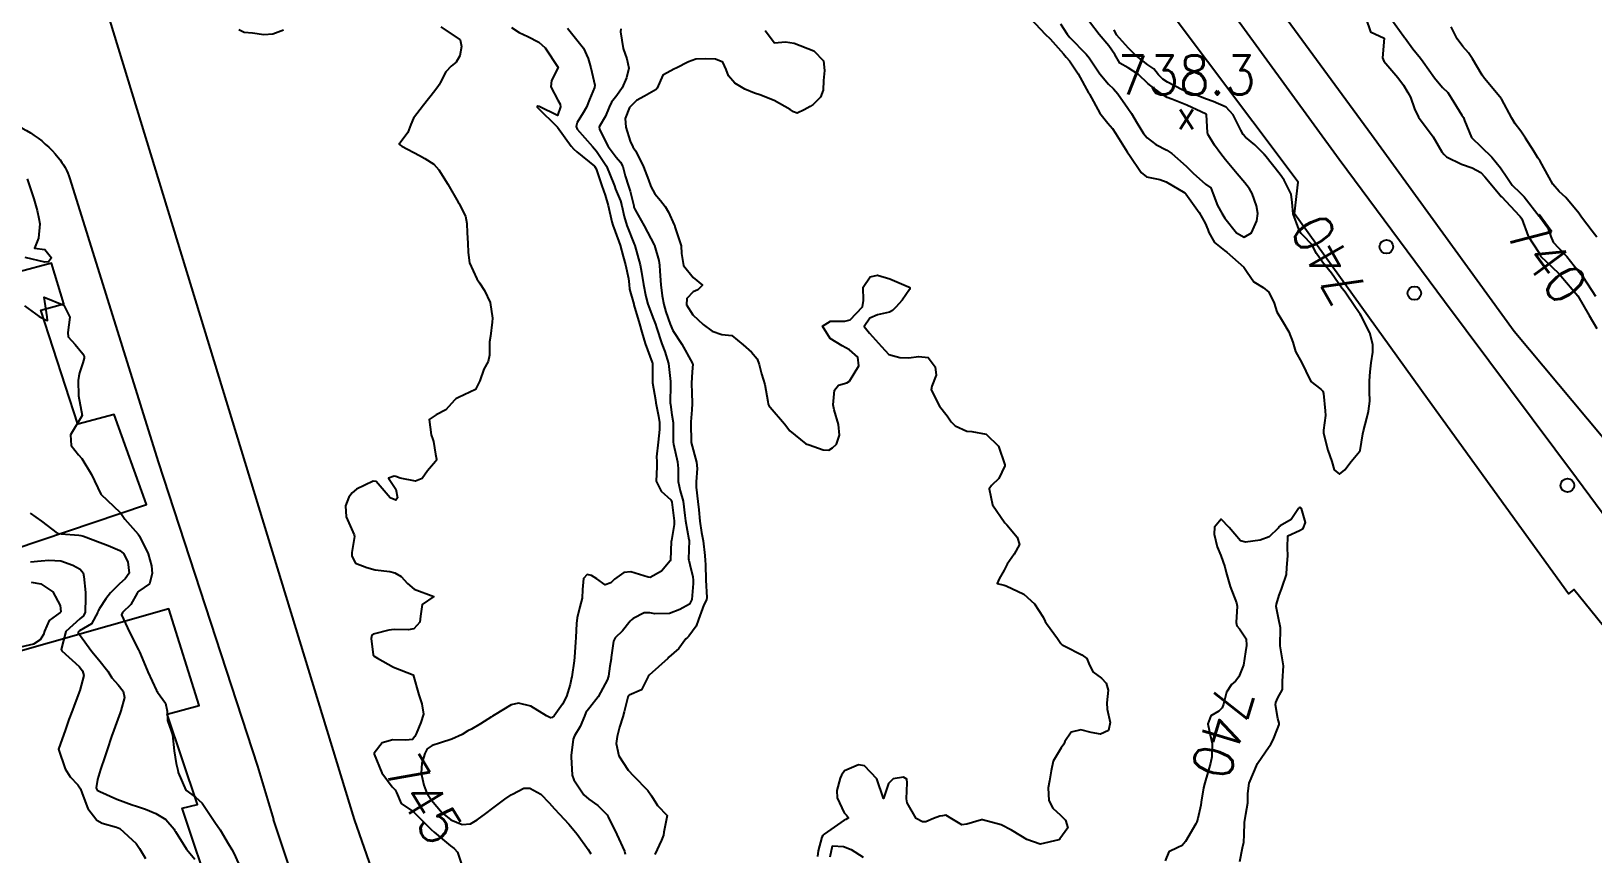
# Model space of a CAD drawing. Header units: metres. Extents: x 307586 to 320046, y 7427249 to 7434250.
# Drawn here: x 317432.6 to 317591.5, y 7431746.4 to 7431830.2 of the extents above; entities that cross this region are included whole.
import ezdxf
from ezdxf.enums import TextEntityAlignment as Align

# ---------------------------------------------------------------- set-up
doc = ezdxf.new("R2010")
doc.units = ezdxf.units.M
doc.header["$MEASUREMENT"] = 0
for name, color, linetype in [('Cotas', 45, 'Continuous'), ('Curvas de Nivel 1m', 11, 'Continuous'), ('Curvas de Nivel 5m', 15, 'Continuous'), ('Divisa', 42, 'FENCELINE2'), ('Edificações', 30, 'Continuous'), ('Linha Férrea', 20, 'Continuous'), ('Pontos Cotados', 45, 'Continuous'), ('Postes', 20, 'Continuous'), ('Vias Primárias', 230, 'Continuous')]:
    doc.layers.add(name, color=color, linetype=linetype)
doc.styles.add('Style-STANDARD', font='STANDARD.shx')
doc.linetypes.add('FENCELINE2', pattern='A,0.25,-0.1,[132,ltypeshp.shx,S=0.1,R=0,X=-0.1,Y=0],-0.1,1', length=1.45)

# ---------------------------------------------------------------- blocks, each defined once
blk = doc.blocks.new('ELVTXT_150')
at = {"layer": 'Pontos Cotados', "linetype": 'Continuous', "style": 'Style-STANDARD'}
for s, height, p in [('738.3', 4, (0, 4)), ('x', 3, (0, 0))]:
    blk.add_text(s, height=height, dxfattribs=at).set_placement(p, align=Align.MIDDLE_CENTER)

msp = doc.modelspace()

# ---------------------------------------------------------------- linework, layer by layer
at = {"layer": 'Curvas de Nivel 1m', "flags": 128}
for points, elevation in [([(317481.43, 7431830.55), (317482.24, 7431830.04), (317483.12, 7431829.64), (317484.22, 7431829.07), (317484.86, 7431828.5), (317486.19, 7431826.49), (317485.5, 7431825.17), (317485.45, 7431824.5), (317486.15, 7431823.16), (317486.41, 7431822.75), (317486.42, 7431822.49), (317486.13, 7431821.58), (317484.27, 7431822.51), (317484.14, 7431822.55), (317484.04, 7431822.51), (317484.07, 7431822.44), (317484.14, 7431822.37), (317486.05, 7431820.49), (317486.12, 7431820.4), (317487.53, 7431818.47), (317487.78, 7431818.16), (317488.09, 7431817.89), (317489.89, 7431816.44), (317490.07, 7431816.17), (317490.65, 7431814.43), (317490.97, 7431813.5), (317491.29, 7431812.43), (317491.67, 7431810.76), (317491.76, 7431810.42), (317491.99, 7431809.78), (317492.49, 7431808.41), (317492.81, 7431807.26), (317493.03, 7431806.4), (317493.34, 7431804.99), (317493.41, 7431804.4), (317493.45, 7431803.93), (317493.88, 7431802.39), (317493.88, 7431802.37), (317493.9, 7431802.32), (317494.48, 7431800.38), (317494.72, 7431799.54), (317495.05, 7431798.38), (317495.76, 7431796.44), (317495.78, 7431796.37), (317495.8, 7431794.37), (317496.08, 7431792.66), (317496.13, 7431792.36), (317496.41, 7431791), (317496.49, 7431790.36), (317496.49, 7431789.62), (317496.37, 7431788.36), (317496.21, 7431786.86), (317496.22, 7431786.36), (317496.22, 7431785.85), (317496.18, 7431784.36), (317496.68, 7431783.36), (317497.66, 7431782.46), (317497.73, 7431782.34), (317497.75, 7431782.25), (317498, 7431780.34), (317498.01, 7431779.96), (317497.71, 7431778.34), (317497.7, 7431778.25), (317497.62, 7431776.34), (317497.61, 7431776.32), (317497.59, 7431776.27), (317496.7, 7431775.23), (317495.57, 7431774.57), (317495.35, 7431774.59), (317493.57, 7431775.13), (317492.89, 7431775.08), (317491.93, 7431774.41), (317491.75, 7431774.22), (317491.56, 7431774.04), (317490.96, 7431773.82), (317490.14, 7431774.43), (317489.57, 7431774.78), (317489.15, 7431774.86), (317488.78, 7431774.45), (317488.67, 7431773.33), (317488.64, 7431772.45), (317488.39, 7431771.59), (317488.12, 7431770.45), (317488.07, 7431769.9), (317487.98, 7431768.46), (317487.96, 7431767.99), (317487.86, 7431766.46), (317487.82, 7431766.1), (317487.58, 7431764.46), (317487.56, 7431764.34), (317487.43, 7431763.66), (317487.05, 7431762.47), (317486.64, 7431761.69), (317485.77, 7431760.48), (317485.57, 7431760.32), (317485.4, 7431760.28), (317485.02, 7431760.49), (317483.41, 7431761.46), (317482.17, 7431761.77), (317481.41, 7431761.6), (317479.67, 7431760.56), (317479.51, 7431760.45), (317479.4, 7431760.38), (317478.3, 7431759.66), (317477.38, 7431759.14), (317477.01, 7431758.95), (317476.41, 7431758.59), (317475.37, 7431758.11), (317474.23, 7431757.75), (317473.36, 7431757.47), (317472.87, 7431757.13), (317472.61, 7431756.64), (317472.32, 7431755.66), (317472.24, 7431754.64), (317472.53, 7431753.42), (317472.84, 7431752.63), (317473.3, 7431751.89), (317474.4, 7431750.62), (317475.27, 7431749.9), (317476.43, 7431749.43), (317477.27, 7431749.49), (317477.96, 7431749.89), (317478.85, 7431750.56), (317479.09, 7431750.75), (317479.29, 7431750.9), (317480.76, 7431752), (317481.3, 7431752.38), (317481.39, 7431752.44), (317481.53, 7431752.53), (317482.71, 7431753.12), (317483.31, 7431753.14), (317484.42, 7431752.5), (317485.29, 7431751.64), (317485.83, 7431751.02), (317486.32, 7431750.47), (317487.27, 7431749.45), (317488.12, 7431748.45), (317489.24, 7431746.88), (317489.41, 7431746.61), (317489.51, 7431746.44)], 744), ([(317487.13, 7431830.48), (317488.22, 7431829.14), (317488.78, 7431828.45), (317489.24, 7431827.41), (317489.51, 7431826.45), (317489.92, 7431824.69), (317489.89, 7431824.44), (317489.39, 7431823.21), (317489.08, 7431822.45), (317488.74, 7431821.86), (317488.13, 7431820.89), (317488.01, 7431820.46), (317488.12, 7431820.19), (317489.68, 7431818.44), (317490.09, 7431817.97), (317491.11, 7431816.43), (317491.85, 7431814.61), (317491.92, 7431814.42), (317492.04, 7431814.11), (317492.52, 7431812.91), (317492.66, 7431812.41), (317492.9, 7431811.3), (317493.19, 7431810.4), (317493.97, 7431808.43), (317493.99, 7431808.39), (317494, 7431808.36), (317494.55, 7431806.38), (317494.68, 7431805.65), (317494.89, 7431804.38), (317495.12, 7431803.17), (317495.32, 7431802.38), (317495.89, 7431800.86), (317496.04, 7431800.52), (317496.1, 7431800.37), (317496.21, 7431800.03), (317496.75, 7431798.36), (317497.05, 7431797.56), (317497.43, 7431796.35), (317497.62, 7431794.53), (317497.63, 7431794.34), (317497.63, 7431794.17), (317497.6, 7431792.34), (317497.61, 7431792.17), (317497.77, 7431791.12), (317497.9, 7431790.34), (317497.9, 7431790.19), (317497.9, 7431788.34), (317497.93, 7431788.14), (317498.35, 7431786.33), (317498.39, 7431785.65), (317498.41, 7431784.33), (317498.61, 7431783.39), (317498.9, 7431782.33), (317499.09, 7431780.88), (317499.16, 7431780.32), (317499.5, 7431778.43), (317499.51, 7431778.32), (317499.47, 7431776.45), (317499.48, 7431776.32), (317499.59, 7431775.88), (317499.88, 7431774.62), (317499.92, 7431774.31), (317499.92, 7431773.96), (317499.79, 7431772.32), (317499.54, 7431771.87), (317498.56, 7431771.3), (317497.53, 7431770.9), (317496.02, 7431770.86), (317495.53, 7431770.97), (317494.94, 7431770.97), (317493.84, 7431770.39), (317493.65, 7431770.25), (317493.52, 7431770.11), (317492.75, 7431769.15), (317491.99, 7431768.41), (317491.81, 7431768.09), (317491.59, 7431766.41), (317491.58, 7431766.3), (317491.46, 7431765.55), (317491.32, 7431764.54), (317491.29, 7431764.41), (317491.21, 7431764.18), (317490.28, 7431762.43), (317489.41, 7431761.33), (317489.02, 7431760.83), (317488.87, 7431760.45), (317488.44, 7431759.39), (317487.86, 7431758.46), (317487.72, 7431758.11), (317487.51, 7431756.46), (317487.51, 7431756.3), (317487.61, 7431754.46), (317487.8, 7431753.98), (317488.82, 7431752.44), (317489.3, 7431752.01), (317490.23, 7431751.37), (317491.17, 7431750.41), (317491.28, 7431750.22), (317492.15, 7431748.4), (317492.93, 7431746.7), (317493, 7431746.39)], 743), ([(317492.56, 7431830.42), (317492.55, 7431830.1), (317492.8, 7431828.41), (317493.17, 7431827.37), (317493.37, 7431826.4), (317493.16, 7431825.42), (317492.72, 7431824.41), (317492.15, 7431823.63), (317491.62, 7431822.96), (317491.38, 7431822.43), (317491.02, 7431821.54), (317490.38, 7431820.44), (317490.39, 7431820.17), (317491.29, 7431818.43), (317492.08, 7431817.34), (317492.53, 7431816.86), (317492.77, 7431816.41), (317493.02, 7431815.44), (317493.36, 7431814.4), (317493.52, 7431813.88), (317493.88, 7431812.39), (317493.9, 7431812.27), (317494.02, 7431812), (317494.94, 7431810.38), (317495.97, 7431808.42), (317495.99, 7431808.37), (317496.43, 7431806.84), (317496.5, 7431806.36), (317496.54, 7431805.76), (317496.64, 7431804.36), (317496.79, 7431803.23), (317496.94, 7431802.35), (317497.15, 7431801.61), (317497.59, 7431800.34), (317497.87, 7431799.72), (317498.77, 7431798.33), (317499.83, 7431796.42), (317499.88, 7431796.32), (317499.88, 7431796.27), (317499.82, 7431795.49), (317499.77, 7431794.36), (317499.77, 7431794.32), (317499.8, 7431793.38), (317499.83, 7431792.32), (317499.83, 7431792.27), (317499.78, 7431791.63), (317499.69, 7431790.4), (317499.68, 7431790.32), (317499.73, 7431788.32), (317500.28, 7431786.31), (317500.35, 7431785.67), (317500.23, 7431784.31), (317500.23, 7431783.77), (317500.41, 7431782.31), (317500.51, 7431781.46), (317500.61, 7431780.31), (317500.79, 7431779.15), (317500.93, 7431778.31), (317501.1, 7431776.8), (317501.15, 7431776.3), (317501.17, 7431775.89), (317501.23, 7431774.3), (317501.31, 7431772.53), (317501.27, 7431772.29), (317501.03, 7431771.79), (317500.47, 7431770.31), (317500.22, 7431769.61), (317499.5, 7431768.59), (317499.35, 7431768.46), (317499.2, 7431768.32), (317498.48, 7431767.33), (317497.47, 7431766.45), (317497.34, 7431766.34), (317495.46, 7431764.61), (317495.34, 7431764.49), (317495.28, 7431764.37), (317494.68, 7431763.13), (317493.43, 7431762.6), (317493.31, 7431762.5), (317493.27, 7431762.39), (317492.9, 7431760.9), (317492.77, 7431760.4), (317492.45, 7431759.34), (317492.18, 7431758.4), (317492.1, 7431757.67), (317492.38, 7431756.4), (317493.33, 7431754.95), (317493.85, 7431754.38), (317495.31, 7431752.87), (317495.7, 7431752.36), (317496.31, 7431751.37), (317497.28, 7431750.34), (317496.95, 7431748.66), (317496.9, 7431748.35), (317496.71, 7431747.82), (317496.03, 7431746.36)], 742), ([(317507.24, 7431830.24), (317508.22, 7431829.01), (317509.34, 7431829.09), (317510.22, 7431828.97), (317512.21, 7431828.18), (317513.2, 7431827.16), (317513.29, 7431826.16), (317513.19, 7431825.17), (317513.15, 7431824.17), (317512.88, 7431823.46), (317512.15, 7431822.7), (317511.83, 7431822.5), (317511.23, 7431822.19), (317510.51, 7431821.82), (317510.14, 7431821.98), (317509.8, 7431822.2), (317508.16, 7431823.12), (317506.72, 7431823.69), (317506.17, 7431823.87), (317505.18, 7431824.26), (317504.18, 7431824.88), (317503.54, 7431825.64), (317503.29, 7431826.28), (317502.94, 7431827.03), (317502.2, 7431827.32), (317501.15, 7431827.37), (317500.2, 7431827.32), (317499.45, 7431827.07), (317498.19, 7431826.4), (317498.02, 7431826.34), (317496.85, 7431825.69), (317496.25, 7431824.37), (317496.16, 7431824.24), (317494.98, 7431823.55), (317494.15, 7431823.13), (317493.44, 7431822.4), (317493.02, 7431821.3), (317493.07, 7431820.41), (317493.52, 7431818.98), (317493.78, 7431818.39), (317493.92, 7431818.22), (317494.09, 7431817.97), (317494.88, 7431816.38), (317495.39, 7431815.04), (317495.62, 7431814.37), (317496.04, 7431813.62), (317496.61, 7431812.94), (317497.07, 7431812.35), (317497.43, 7431811.77), (317498, 7431810.46), (317498.05, 7431810.34), (317498.08, 7431810.26), (317498.7, 7431808.33), (317498.75, 7431807.55), (317498.96, 7431806.33), (317499.94, 7431805.1), (317500.88, 7431804.31), (317500.41, 7431803.84), (317499.92, 7431803.63), (317499.27, 7431802.97), (317499.26, 7431802.33), (317499.89, 7431801.29), (317500.93, 7431800.31), (317501.87, 7431799.65), (317502.85, 7431799.3), (317503.87, 7431799.21), (317505.02, 7431798.26), (317505.85, 7431797.49), (317506.43, 7431796.83), (317506.64, 7431796.24), (317506.88, 7431795.29), (317507.23, 7431794.23), (317507.54, 7431792.47), (317507.55, 7431792.22), (317507.62, 7431792.06), (317507.78, 7431791.9), (317509.21, 7431790.21), (317509.75, 7431789.5), (317511.39, 7431788.18), (317511.73, 7431788.06), (317513.14, 7431787.58), (317513.73, 7431787.53), (317514.12, 7431787.76), (317514.51, 7431788.14), (317514.83, 7431789.06), (317514.72, 7431790.14), (317514.29, 7431791.63), (317514.18, 7431792.15), (317514.3, 7431793.65), (317514.73, 7431794.14), (317515.56, 7431794.39), (317515.82, 7431794.57), (317516.77, 7431796.12), (317516.7, 7431796.98), (317515.85, 7431797.75), (317515.09, 7431798.14), (317513.86, 7431798.88), (317513.1, 7431800.16), (317513.89, 7431800.66), (317515.37, 7431800.66), (317515.89, 7431800.8), (317517.16, 7431802.11), (317517.25, 7431802.77), (317517.24, 7431804.11), (317517.94, 7431805.19), (317518.69, 7431805.35), (317519.94, 7431804.97), (317521.84, 7431804.16), (317521.93, 7431804.12), (317521.97, 7431804.1), (317521.99, 7431804.06), (317521.99, 7431804), (317521.93, 7431803.9), (317521.19, 7431802.79), (317520.56, 7431802.07), (317520.21, 7431801.76), (317519.9, 7431801.59), (317518.69, 7431801.3), (317517.89, 7431800.95), (317517.34, 7431800.11), (317517.87, 7431799.43), (317519.1, 7431798.09), (317519.84, 7431797.27), (317520.96, 7431796.95), (317521.84, 7431796.92), (317522.88, 7431797.08), (317523.84, 7431796.97), (317524.54, 7431796.02), (317524.67, 7431795.18), (317524.22, 7431794.03), (317524.16, 7431793.68), (317524.98, 7431792.02), (317525.77, 7431791.01), (317526.18, 7431790.42), (317526.6, 7431790), (317527.76, 7431789.48), (317528.3, 7431789.43), (317529.75, 7431789.16), (317531, 7431787.95), (317531.63, 7431786.02), (317531.63, 7431785.94), (317531.02, 7431784.63), (317530.28, 7431783.95), (317530.04, 7431783.6), (317530.38, 7431781.95), (317531.64, 7431780.13), (317531.74, 7431780.04), (317531.85, 7431779.94), (317532.88, 7431778.67), (317533.13, 7431777.92), (317532.6, 7431776.93), (317531.88, 7431775.94), (317531.59, 7431775.33), (317531.08, 7431774.44), (317530.85, 7431773.95), (317531.57, 7431773.78), (317531.78, 7431773.73), (317533.56, 7431772.88), (317534.67, 7431771.9), (317535.53, 7431770.52), (317535.74, 7431770.1), (317535.88, 7431769.88), (317537, 7431768.37), (317537.34, 7431767.86), (317537.4, 7431767.77), (317537.49, 7431767.71), (317537.75, 7431767.59), (317539.48, 7431766.69), (317539.98, 7431766.33), (317540.18, 7431765.83), (317540.59, 7431764.95), (317541.46, 7431764.32), (317541.94, 7431763.81), (317542.15, 7431763.09), (317542.02, 7431761.8), (317542.07, 7431761.15), (317542.35, 7431759.8), (317542.19, 7431759), (317541.39, 7431758.62), (317540.41, 7431758.8), (317539.39, 7431759.05), (317538.4, 7431758.84), (317537.74, 7431757.86), (317537.64, 7431757.59), (317537.37, 7431757.24), (317536.55, 7431755.87), (317536.36, 7431754.89), (317536.2, 7431753.88), (317536.05, 7431753.15), (317536.11, 7431751.88), (317536.52, 7431751.1), (317537.29, 7431750.38), (317537.83, 7431749.85), (317538.04, 7431749.09), (317537.25, 7431747.98), (317537.2, 7431747.91), (317537.13, 7431747.86), (317535.25, 7431747.42), (317533.88, 7431747.9), (317533.26, 7431748.28), (317532.32, 7431748.86), (317531.27, 7431749.39), (317529.36, 7431749.89), (317529.28, 7431749.89), (317527.79, 7431749.46), (317527.27, 7431749.38), (317526.24, 7431750), (317525.64, 7431750.36), (317525.29, 7431750.32), (317525.04, 7431750.26), (317524.37, 7431750.02), (317523.6, 7431749.71), (317523.28, 7431749.7), (317522.62, 7431750.04), (317521.72, 7431751.62), (317521.64, 7431752.05), (317521.71, 7431753.66), (317521.66, 7431754.05), (317521.33, 7431754.23), (317520.27, 7431754.07), (317519.8, 7431753.6), (317519.3, 7431752.08), (317518.62, 7431754.09), (317517.35, 7431755.41), (317516.74, 7431755.5), (317515.34, 7431754.9), (317515.02, 7431754.45), (317514.89, 7431754.13), (317514.56, 7431752.89), (317514.58, 7431752.14), (317515.29, 7431750.61), (317515.52, 7431750.36), (317515.73, 7431750.12), (317515.45, 7431749.95), (317515.28, 7431749.86), (317514.27, 7431749.14), (317513.26, 7431748.43), (317513.11, 7431748.3), (317513.03, 7431748.15), (317512.65, 7431746.74), (317512.58, 7431746.16)], 741), ([(317537.29, 7431830.92), (317537.99, 7431829.86), (317538.24, 7431829.55), (317539.9, 7431827.84), (317540.21, 7431827.45), (317541.3, 7431825.83), (317542.18, 7431824.79), (317542.69, 7431824.32), (317543.14, 7431823.81), (317544.15, 7431822.35), (317544.52, 7431821.79), (317545.11, 7431820.8), (317545.75, 7431819.77), (317546.12, 7431819.32), (317547, 7431818.65), (317548.11, 7431818.08), (317548.62, 7431817.73), (317550.08, 7431816.44), (317550.81, 7431815.71), (317552.06, 7431814.62), (317552.59, 7431814.23), (317552.8, 7431813.69), (317553.28, 7431812.44), (317553.73, 7431811.67), (317553.83, 7431811.48), (317554.02, 7431811.15), (317555.22, 7431809.66), (317556, 7431809.21), (317556.75, 7431809.64), (317557.28, 7431810.89), (317557.37, 7431811.63), (317557.26, 7431812.41), (317556.82, 7431813.64), (317556.54, 7431814.12), (317556.06, 7431814.73), (317555.29, 7431815.66), (317554.09, 7431817.08), (317553.61, 7431817.68), (317552.99, 7431818.56), (317552.31, 7431819.7), (317552.26, 7431819.84), (317552.16, 7431821.7), (317552.11, 7431821.73), (317550.16, 7431822.64), (317548.64, 7431823.26), (317548.17, 7431823.44), (317547.68, 7431823.75), (317546.79, 7431824.37), (317546.18, 7431824.86), (317545.24, 7431825.78), (317544.2, 7431826.46), (317543.33, 7431826.93), (317542.84, 7431827.81), (317542.23, 7431828.69), (317541.25, 7431829.83), (317540.26, 7431831.14)], 739), ([(317570.91, 7431831.47), (317572.24, 7431829.65), (317572.32, 7431829.54), (317572.37, 7431829.46), (317573.16, 7431828.37), (317573.94, 7431827.43), (317574.22, 7431827.07), (317575.36, 7431825.42), (317576.18, 7431824.46), (317576.71, 7431823.94), (317577.07, 7431823.4), (317578.15, 7431821.62), (317578.3, 7431821.38), (317578.42, 7431821.1), (317579.11, 7431819.37), (317580.11, 7431818.42), (317581.2, 7431817.35), (317582.09, 7431816.28), (317582.72, 7431815.33), (317583.25, 7431814.51), (317584.06, 7431813.71), (317584.47, 7431813.31), (317586.02, 7431811.34), (317586.07, 7431811.29), (317586.9, 7431810.17), (317587.2, 7431809.27), (317587.43, 7431808.7), (317587.99, 7431808.14), (317588.82, 7431807.25), (317589.96, 7431805.83), (317590.42, 7431805.24), (317591.38, 7431803.78), (317591.74, 7431803.22)], 739), ([(317591.89, 7431809.22), (317591.41, 7431809.83), (317590.33, 7431811.24), (317590.03, 7431811.64), (317588.72, 7431813.25), (317588.06, 7431813.87), (317587.39, 7431814.6), (317587.02, 7431815.28), (317586.1, 7431816.94), (317585.87, 7431817.29), (317585.46, 7431817.95), (317584.63, 7431819.3), (317584.13, 7431820), (317583.56, 7431820.74), (317583.22, 7431821.32), (317582.17, 7431823.3), (317582.15, 7431823.34), (317582.01, 7431823.51), (317580.45, 7431825.36), (317580.2, 7431825.7), (317579.22, 7431827.38), (317578.83, 7431827.99), (317578.24, 7431828.61), (317577.66, 7431829.4), (317577.04, 7431830.61)], 739), ([(317432.15, 7431815.14), (317432.64, 7431813.74), (317432.85, 7431813.13), (317433.19, 7431811.93), (317433.34, 7431811.12), (317433.45, 7431810.58), (317433.33, 7431809.12), (317432.92, 7431808.08), (317433.96, 7431807.97), (317434.63, 7431807.1), (317434.35, 7431806.71), (317433.95, 7431806.66), (317431.95, 7431807.14)], 746), ([(317431.89, 7431802.22), (317433.38, 7431801.12), (317433.71, 7431800.95), (317433.87, 7431800.85), (317434.25, 7431800.73), (317434.2, 7431801.11), (317433.9, 7431803.11), (317435.89, 7431802.3), (317436.5, 7431801.08), (317436.29, 7431799.52), (317436.32, 7431799.08), (317437.06, 7431798.29), (317437.84, 7431797.34), (317437.96, 7431797.06), (317437.98, 7431796.91), (317437.82, 7431796.43), (317437.48, 7431795.39), (317437.42, 7431795.07), (317437.35, 7431794.62), (317437.38, 7431793.07), (317437.75, 7431791.06), (317436.59, 7431789.08), (317436.64, 7431788), (317437.38, 7431787.07), (317437.71, 7431786.68), (317438.71, 7431785.05), (317439.66, 7431783.04), (317441.64, 7431781.18), (317441.75, 7431781.01), (317442.11, 7431780.52), (317443.45, 7431778.99), (317443.61, 7431778.76), (317444.47, 7431776.98), (317444.8, 7431775.75), (317444.89, 7431774.98), (317444.62, 7431773.91), (317443.54, 7431773.18), (317443.43, 7431773.11), (317443.34, 7431772.99), (317442.71, 7431771.81), (317441.85, 7431771.01), (317441.75, 7431770.77), (317442.58, 7431769), (317443.48, 7431767.22), (317443.59, 7431766.99), (317443.68, 7431766.77), (317444.43, 7431764.98), (317445.33, 7431763.06), (317445.38, 7431762.97), (317445.42, 7431762.91), (317446.23, 7431761.78), (317446.42, 7431760.95), (317446.45, 7431760.02), (317446.83, 7431758.95), (317446.96, 7431758.54), (317447.12, 7431756.94), (317447.33, 7431755.64), (317447.48, 7431754.94), (317447.53, 7431754.73), (317448.32, 7431752.93), (317449.3, 7431752.2), (317449.98, 7431751.6), (317450.43, 7431750.9), (317451.26, 7431749.66), (317451.79, 7431748.88), (317452.61, 7431747.5), (317453, 7431746.87), (317453.23, 7431746.45), (317453.93, 7431744.86)], 746), ([(317432.47, 7431781.12), (317433.62, 7431780.31), (317435.23, 7431779.09), (317435.61, 7431779.01), (317437.42, 7431778.87), (317437.61, 7431778.85), (317437.9, 7431778.76), (317439.6, 7431778.13), (317440.41, 7431777.84), (317441.6, 7431777.33), (317441.97, 7431777.01), (317442.41, 7431776.18), (317442.53, 7431775), (317442.13, 7431774.43), (317441.55, 7431773.92), (317440.66, 7431773.02), (317440.16, 7431772.41), (317439.52, 7431771.42), (317439.4, 7431771.16), (317439.36, 7431771.04), (317438.71, 7431769.84), (317437.49, 7431769.13), (317437.39, 7431769.06), (317437.37, 7431768.94), (317437.49, 7431768.75), (317438.74, 7431767.05), (317439.46, 7431766.19), (317440.36, 7431765.03), (317440.79, 7431764.37), (317441.43, 7431763.65), (317441.93, 7431763), (317442.06, 7431762.35), (317441.69, 7431761.01), (317441.61, 7431760.79), (317441.38, 7431760.16), (317440.97, 7431759.02), (317440.75, 7431758.4), (317440.29, 7431757.03), (317440.06, 7431756.31), (317439.62, 7431755.04), (317439.31, 7431753.99), (317439.19, 7431753.16), (317439.23, 7431753.04), (317439.3, 7431752.93), (317439.56, 7431752.77), (317441.29, 7431752.01), (317442.84, 7431751.44), (317443.28, 7431751.29), (317444.19, 7431750.98), (317445.27, 7431750.56), (317446.26, 7431749.95), (317447.11, 7431748.94), (317447.17, 7431748.86), (317447.25, 7431748.71), (317448.38, 7431746.93), (317449.22, 7431745.91)], 747), ([(317432.51, 7431776.18), (317433.58, 7431776.28), (317434.36, 7431776.32), (317435.58, 7431776.25), (317436.81, 7431775.83), (317437.57, 7431775.43), (317437.86, 7431775.06), (317437.93, 7431774.68), (317438.09, 7431773.05), (317438.09, 7431772.5), (317438.07, 7431771.05), (317437.91, 7431770.65), (317437.51, 7431770.35), (317436.1, 7431769.08), (317435.62, 7431767.24), (317435.69, 7431767.09), (317437.45, 7431765.5), (317437.79, 7431765.06), (317437.92, 7431764.58), (317437.52, 7431763.06), (317437.49, 7431762.99), (317437.42, 7431762.8), (317436.93, 7431761.53), (317436.76, 7431761.07), (317436.42, 7431760.11), (317436.06, 7431759.08), (317435.35, 7431757.09), (317436.04, 7431755.08), (317436.53, 7431754.29), (317437.31, 7431753.47), (317437.59, 7431753.06), (317437.77, 7431752.58), (317438.33, 7431751.05), (317439.26, 7431749.85), (317439.78, 7431749.55), (317441.25, 7431749.15), (317441.59, 7431749.01), (317443.24, 7431747.49), (317443.6, 7431746.99), (317444.22, 7431745.98)], 748), ([(317432.56, 7431774.11), (317433.55, 7431773.94), (317434.76, 7431773.1), (317435.52, 7431771.72), (317435.6, 7431771.09), (317435.51, 7431771), (317434.4, 7431770.2), (317433.94, 7431769.11), (317433.84, 7431768.76), (317433.48, 7431768.23), (317432.8, 7431767.79), (317431.48, 7431767.46)], 749), ([(317513.86, 7431746.14), (317514.12, 7431747.26), (317515.24, 7431747.18), (317516, 7431746.87), (317517.23, 7431746.1)], 741)]:
    msp.add_lwpolyline(points, dxfattribs=dict(at, elevation=elevation))
at = {"layer": 'Curvas de Nivel 5m', "flags": 128}
for points, elevation in [([(317453.71, 7431830.35), (317454.23, 7431830.08), (317455.1, 7431830), (317456.23, 7431829.84), (317457.15, 7431829.91), (317458.24, 7431830.32)], 745), ([(317474.24, 7431830.63), (317476.22, 7431829.3), (317476.35, 7431828.61), (317476.2, 7431827.66), (317475.8, 7431827.01), (317475.32, 7431826.62), (317474.77, 7431826.04), (317474.17, 7431824.93), (317474.07, 7431824.72), (317474.02, 7431824.63), (317473.64, 7431824.12), (317472.48, 7431822.65), (317472.14, 7431822.22), (317471.49, 7431821.31), (317471.2, 7431820.67), (317470.91, 7431819.88), (317470.1, 7431818.82), (317470.03, 7431818.75), (317470.01, 7431818.68), (317470.09, 7431818.6), (317470.29, 7431818.48), (317472.08, 7431817.52), (317472.64, 7431817.22), (317473.53, 7431816.64), (317474.06, 7431816.07), (317474.98, 7431814.62), (317476.02, 7431812.76), (317476.08, 7431812.67), (317476.12, 7431812.61), (317476.76, 7431811.34), (317476.91, 7431810.6), (317476.95, 7431809.64), (317477, 7431808.59), (317477.02, 7431807.65), (317477.16, 7431806.59), (317477.93, 7431804.98), (317478.19, 7431804.58), (317478.71, 7431803.77), (317479.28, 7431802.57), (317479.5, 7431800.95), (317479.47, 7431800.56), (317479.3, 7431799.12), (317479.22, 7431798.57), (317479.21, 7431797.2), (317479.06, 7431796.57), (317478.63, 7431795.76), (317478.22, 7431794.58), (317477.79, 7431793.69), (317476.06, 7431792.88), (317475.78, 7431792.77), (317475.66, 7431792.61), (317474.77, 7431791.63), (317473.77, 7431791.11), (317473.07, 7431790.64), (317473.27, 7431789.1), (317473.45, 7431788.63), (317473.5, 7431788.4), (317473.72, 7431787.12), (317473.81, 7431786.63), (317473.82, 7431786.52), (317473.71, 7431786.37), (317472.91, 7431785.43), (317472.37, 7431784.65), (317471.68, 7431784.36), (317470.12, 7431784.68), (317469.69, 7431784.85), (317469.49, 7431784.88), (317468.93, 7431784.69), (317469.67, 7431783.56), (317469.84, 7431782.68), (317469.66, 7431782.43), (317469.11, 7431782.69), (317467.68, 7431784.35), (317467.37, 7431784.39), (317465.67, 7431783.55), (317465.22, 7431783.18), (317464.89, 7431782.74), (317464.55, 7431781.85), (317464.62, 7431780.74), (317465.43, 7431778.92), (317465.48, 7431778.73), (317465.2, 7431777.13), (317465.2, 7431776.73), (317465.58, 7431776.02), (317466.72, 7431775.57), (317467.57, 7431775.36), (317469.07, 7431775.18), (317469.57, 7431775.06), (317470.23, 7431774.67), (317470.87, 7431773.97), (317471.55, 7431773.38), (317473.54, 7431772.63), (317472.35, 7431771.82), (317472.19, 7431770.64), (317472.13, 7431770.03), (317471.5, 7431769.35), (317470.93, 7431769.23), (317469.5, 7431769.29), (317468.97, 7431769.21), (317467.5, 7431768.84), (317467.38, 7431768.81), (317467.22, 7431768.7), (317467.15, 7431768.37), (317467.36, 7431766.7), (317467.47, 7431766.57), (317467.81, 7431766.35), (317469.45, 7431765.44), (317471.44, 7431764.65), (317472, 7431762.64), (317472.33, 7431761.72), (317472.49, 7431760.64), (317472.22, 7431759.82), (317471.75, 7431758.65), (317471.62, 7431758.4), (317471.37, 7431758.09), (317470.7, 7431758), (317469.37, 7431758.05), (317468.3, 7431757.75), (317467.48, 7431756.7), (317467.48, 7431756.57), (317468.25, 7431754.69), (317469.31, 7431753.25), (317469.6, 7431752.97), (317469.74, 7431752.67), (317470.21, 7431751.58), (317471.28, 7431750.86), (317471.54, 7431750.65), (317473.26, 7431748.91), (317473.56, 7431748.63), (317475.24, 7431747.25), (317475.61, 7431746.98), (317475.95, 7431746.6), (317476.31, 7431745.5)], 745), ([(317534.26, 7431831.48), (317535.76, 7431829.89), (317536.24, 7431829.4), (317537.62, 7431827.87), (317537.89, 7431827.55), (317538.21, 7431827.17), (317539.11, 7431825.85), (317540.17, 7431823.89), (317540.2, 7431823.84), (317540.24, 7431823.77), (317541.31, 7431821.83), (317542.13, 7431820.82), (317542.59, 7431820.27), (317542.9, 7431819.81), (317544.09, 7431817.89), (317544.16, 7431817.79), (317544.32, 7431817.56), (317545.52, 7431815.78), (317546.07, 7431815.36), (317547.4, 7431815.08), (317548.06, 7431814.86), (317549.95, 7431813.72), (317550.05, 7431813.62), (317551.42, 7431811.71), (317552.01, 7431810.64), (317552.3, 7431809.99), (317552.41, 7431809.69), (317552.98, 7431808.67), (317553.98, 7431807.85), (317554.23, 7431807.67), (317555.96, 7431806.16), (317556.3, 7431805.64), (317556.98, 7431804.67), (317557.94, 7431804.09), (317558.5, 7431803.61), (317559.03, 7431802.5), (317559.3, 7431801.61), (317559.89, 7431800.67), (317560.55, 7431799.59), (317560.93, 7431798.53), (317561.22, 7431797.59), (317561.85, 7431796.43), (317562.26, 7431795.57), (317562.79, 7431794.53), (317563.81, 7431793.74), (317564, 7431793.55), (317564.07, 7431793.29), (317564.24, 7431791.55), (317564.26, 7431791.07), (317564.05, 7431789.55), (317564.06, 7431789.25), (317564.52, 7431787.54), (317564.9, 7431786.36), (317565.15, 7431785.54), (317565.71, 7431785.08), (317566.23, 7431785.52), (317566.88, 7431786.36), (317567.74, 7431787.41), (317567.79, 7431787.45), (317567.81, 7431787.5), (317568.08, 7431789.18), (317568.13, 7431789.5), (317568.48, 7431790.79), (317568.65, 7431791.49), (317568.77, 7431792.52), (317568.75, 7431793.49), (317568.73, 7431794.58), (317568.81, 7431795.49), (317568.92, 7431796.41), (317569.07, 7431797.49), (317569.08, 7431798.28), (317568.79, 7431799.49), (317567.9, 7431801.2), (317567.79, 7431801.39), (317567.71, 7431801.5), (317567.18, 7431802.25), (317566.33, 7431803.52), (317566.16, 7431803.75), (317565.94, 7431804.02), (317564.87, 7431805.54), (317563.97, 7431806.67), (317563.36, 7431807.56), (317562.88, 7431808.46), (317562, 7431809.37), (317561.8, 7431809.58), (317561.57, 7431810.02), (317560.99, 7431811.59), (317560.89, 7431812.74), (317560.78, 7431813.59), (317560.07, 7431815.02), (317559.65, 7431815.6), (317558.1, 7431817.56), (317558.05, 7431817.62), (317557.08, 7431818.6), (317556.12, 7431819.38), (317555.89, 7431819.65), (317555.67, 7431820.11), (317554.88, 7431821.66), (317554.15, 7431822.45), (317552.84, 7431823.01), (317552.17, 7431823.27), (317551.04, 7431823.71), (317550.18, 7431824.02), (317549.68, 7431824.22), (317548.19, 7431824.98), (317547.72, 7431825.28), (317547.26, 7431825.75), (317546.79, 7431826.35), (317546.2, 7431826.75), (317544.89, 7431827.78), (317544.22, 7431828.45), (317543.01, 7431829.81), (317542.75, 7431830.31)], 740), ([(317568.36, 7431831.51), (317568.86, 7431830.11), (317570.24, 7431829.48), (317570.08, 7431827.48), (317570.22, 7431827.14), (317571.62, 7431825.47), (317572.19, 7431824.67), (317572.65, 7431823.93), (317572.91, 7431823.45), (317573.31, 7431822.29), (317573.73, 7431821.44), (317573.9, 7431821.19), (317574.14, 7431820.87), (317575.21, 7431819.42), (317576.11, 7431817.91), (317576.33, 7431817.63), (317576.57, 7431817.4), (317578.09, 7431816.63), (317579.19, 7431816.27), (317580.08, 7431815.79), (317580.49, 7431815.36), (317582.05, 7431813.5), (317582.12, 7431813.4), (317582.17, 7431813.34), (317584.02, 7431811.38), (317584.09, 7431811.31), (317584.25, 7431811.08), (317584.9, 7431809.3), (317585.99, 7431807.64), (317586.1, 7431807.4), (317586.16, 7431807.29), (317587.96, 7431805.54), (317588.21, 7431805.26), (317589.93, 7431803.24), (317591.1, 7431801.23), (317591.89, 7431799.9)], 740), ([(317555.54, 7431745.65), (317555.84, 7431747.05), (317555.96, 7431747.64), (317555.99, 7431748.36), (317556.02, 7431749.64), (317556.15, 7431750.49), (317556.35, 7431751.63), (317556.38, 7431752.57), (317556.51, 7431753.63), (317557.35, 7431755.62), (317558.17, 7431756.82), (317558.71, 7431757.61), (317558.96, 7431758.04), (317559.4, 7431759.15), (317559.54, 7431759.6), (317559.54, 7431759.73), (317559.41, 7431760.21), (317559.19, 7431761.6), (317559.2, 7431761.83), (317559.43, 7431762.31), (317559.88, 7431763.16), (317559.89, 7431763.59), (317559.89, 7431764.03), (317559.98, 7431765.59), (317559.68, 7431767.42), (317559.66, 7431767.6), (317559.68, 7431769.44), (317559.66, 7431769.6), (317559.53, 7431770.27), (317559.26, 7431771.6), (317559.28, 7431771.87), (317559.56, 7431772.77), (317559.78, 7431773.39), (317559.87, 7431773.6), (317560.31, 7431774.87), (317560.35, 7431775.59), (317560.42, 7431776.78), (317560.41, 7431777.59), (317560.43, 7431778.8), (317561.64, 7431779.36), (317562, 7431779.57), (317562.24, 7431780.16), (317561.84, 7431781.58), (317561.66, 7431781.71), (317561.58, 7431781.67), (317561.52, 7431781.58), (317560.79, 7431780.46), (317559.65, 7431779.84), (317559.53, 7431779.72), (317559.46, 7431779.6), (317558.54, 7431778.7), (317557.63, 7431778.36), (317556.14, 7431778.15), (317555.63, 7431778.31), (317554.46, 7431779.66), (317553.65, 7431780.5), (317552.97, 7431779.68), (317552.93, 7431778.97), (317553.26, 7431777.68), (317553.61, 7431776.81), (317554.04, 7431775.67), (317554.17, 7431775.08), (317554.56, 7431773.66), (317555.22, 7431771.98), (317555.29, 7431771.65), (317555.18, 7431770), (317555.26, 7431769.65), (317555.52, 7431769.33), (317556.2, 7431768.33), (317556.22, 7431767.64), (317556.14, 7431766.99), (317555.94, 7431765.64), (317555.46, 7431764.46), (317555.1, 7431764.01), (317554.71, 7431763.66), (317554.2, 7431762.91), (317553.88, 7431761.67), (317553.77, 7431761.31), (317553.42, 7431760.96), (317552.61, 7431760.48), (317552.28, 7431759.68), (317552.53, 7431758.54), (317552.74, 7431757.68), (317552.72, 7431756.32), (317552.58, 7431755.68), (317552.3, 7431754.72), (317551.99, 7431753.68), (317551.86, 7431753.15), (317551.62, 7431751.69), (317551.57, 7431751.41), (317551.29, 7431750.05), (317551.18, 7431749.69), (317551.09, 7431749.5), (317550.02, 7431747.71), (317549.67, 7431747.3), (317549.25, 7431747.07), (317548.33, 7431746.65), (317547.97, 7431745.73)], 740)]:
    msp.add_lwpolyline(points, dxfattribs=dict(at, elevation=elevation))
at = {"layer": 'Divisa'}
msp.add_lwpolyline([(317600.77, 7431750.7), (317596.77, 7431756.38), (317599.33, 7431757.7), (317597.58, 7431759.7), (317594.29, 7431767.48), (317589.55, 7431773.35), (317589.01, 7431772.91), (317574.65, 7431792.74), (317561.1, 7431811.58), (317561.48, 7431814.82), (317538.51, 7431845.43), (317516.34, 7431875.75), (317492.61, 7431907.87), (317461.59, 7431950.17), (317443.18, 7431976.67), (317431.31, 7431992.06)], dxfattribs=at)
at = {"layer": 'Edificações'}
msp.add_lwpolyline([(317414.73, 7431772.03), (317444.32, 7431782), (317441.01, 7431791.17), (317437.33, 7431790.19), (317433.57, 7431801.77), (317435.88, 7431802.43), (317434.65, 7431806.58), (317431.35, 7431805.68)], dxfattribs=at)
msp.add_lwpolyline([(317431.13, 7431735.47), (317451.09, 7431741.66), (317447.95, 7431751.1), (317449.5, 7431751.47), (317446.4, 7431760.67), (317449.65, 7431761.54), (317446.59, 7431771.38), (317422.25, 7431764.46), (317423.85, 7431758.7), (317430.05, 7431760.83), (317431.5, 7431756.86), (317425.16, 7431754.95)], close=True, dxfattribs=at)
at = {"layer": 'Linha Férrea'}
for points in [[(317738.08, 7431590.78), (317709.87, 7431629.33), (317686.83, 7431660.67), (317661.64, 7431695.07), (317632.11, 7431735.63), (317622.52, 7431748.76), (317609.99, 7431766.39), (317593.89, 7431787.17), (317583.45, 7431799.6), (317568.94, 7431819.62), (317555.16, 7431838.51), (317539.66, 7431859.35), (317521.27, 7431884.5), (317514.85, 7431894.03), (317511.59, 7431898.61), (317505.4, 7431907.38), (317502.55, 7431911.84), (317501.8, 7431912.75), (317476.32, 7431947.63), (317444.87, 7431989.46), (317434.16, 7432003.97), (317415.46, 7432029.48)], [(317504.57, 7431900.01), (317506.3, 7431897.61), (317521.72, 7431876.7), (317539.55, 7431852.54), (317552.94, 7431834.65), (317565.66, 7431817.15), (317576.39, 7431802.68), (317589.82, 7431784.71), (317601.03, 7431769.54), (317616.93, 7431749.71), (317658.43, 7431692.73), (317683.62, 7431658.32), (317706.66, 7431626.98), (317734.87, 7431588.43)]]:
    msp.add_lwpolyline(points, dxfattribs=at)
at = {"layer": 'Postes'}
for centre in [(317570.46, 7431808.23), (317573.31, 7431803.51), (317588.89, 7431783.95)]:
    msp.add_circle(centre, 0.694, dxfattribs=at)
at = {"layer": 'Vias Primárias'}
for points in [[(317429.94, 7431865.96), (317432.73, 7431857.67), (317434.99, 7431849.55), (317465.45, 7431749.95)], [(317429.94, 7431865.96), (317432.73, 7431857.67), (317434.99, 7431849.55), (317465.45, 7431749.95)], [(317465.45, 7431749.95), (317468.44, 7431741.29), (317471.06, 7431732.77), (317471.75, 7431729.25), (317472.81, 7431716.78), (317474.06, 7431703.88), (317475.58, 7431687.25), (317477.6, 7431661.62), (317480.5, 7431633.35), (317484.05, 7431609.07), (317486.86, 7431586.64), (317490.91, 7431559.65), (317493.44, 7431547.76), (317497.83, 7431530.92)], [(317465.45, 7431749.95), (317468.44, 7431741.29), (317471.06, 7431732.77), (317471.75, 7431729.25), (317472.81, 7431716.78), (317474.06, 7431703.88), (317475.58, 7431687.25), (317477.6, 7431661.62), (317480.5, 7431633.35), (317484.05, 7431609.07), (317486.86, 7431586.64), (317490.91, 7431559.65), (317493.44, 7431547.76), (317497.83, 7431530.92)]]:
    msp.add_lwpolyline(points, dxfattribs=at)
msp.add_lwpolyline([(317398.12, 7431749.95), (317392.04, 7431768.91), (317389.09, 7431778.71, -0.088079), (317388.57, 7431783.11, -0.129833), (317391.57, 7431792.23), (317404.16, 7431805.57), (317416.29, 7431816.77, -0.062571), (317421.39, 7431820.41, -0.18903), (317429.01, 7431821.35, -0.158808), (317435.33, 7431817.32, -0.096569), (317436.5, 7431815.16), (317445.49, 7431786.35), (317455.6, 7431755.36), (317457.23, 7431749.95)], format="xyb", dxfattribs=at)
msp.add_lwpolyline([(317398.12, 7431749.95), (317392.04, 7431768.91), (317389.09, 7431778.71, -0.088079), (317388.57, 7431783.11, -0.129833), (317391.57, 7431792.23), (317404.16, 7431805.57), (317416.29, 7431816.77, -0.062571), (317421.39, 7431820.41, -0.18903), (317429.01, 7431821.35, -0.158808), (317435.33, 7431817.32, -0.096569), (317436.5, 7431815.16), (317445.49, 7431786.35), (317455.6, 7431755.36), (317457.23, 7431749.95)], format="xyb", dxfattribs=at)
at = {"layer": 'Vias Primárias', "elevation": 750.06}
msp.add_lwpolyline([(317484.51, 7431550.47), (317483.04, 7431557.86), (317481.93, 7431563.88), (317481.01, 7431569.36), (317480.46, 7431574.2), (317478.75, 7431588.15), (317476.36, 7431607.67), (317473.18, 7431629.72), (317469.91, 7431659.1), (317468.25, 7431676.6), (317466.04, 7431700.55), (317464.86, 7431712.79), (317463.38, 7431727.37), (317462.59, 7431731.84), (317462.32, 7431734.66), (317458.89, 7431744.96), (317457.23, 7431749.95)], dxfattribs=at)
msp.add_lwpolyline([(317484.51, 7431550.47), (317483.04, 7431557.86), (317481.93, 7431563.88), (317481.01, 7431569.36), (317480.46, 7431574.2), (317478.75, 7431588.15), (317476.36, 7431607.67), (317473.18, 7431629.72), (317469.91, 7431659.1), (317468.25, 7431676.6), (317466.04, 7431700.55), (317464.86, 7431712.79), (317463.38, 7431727.37), (317462.59, 7431731.84), (317462.32, 7431734.66), (317458.89, 7431744.96), (317457.23, 7431749.95)], dxfattribs=at)

# ---------------------------------------------------------------- block references
at = {"layer": 'Pontos Cotados', "linetype": 'Continuous'}
msp.add_blockref('ELVTXT_150', (317550.14, 7431821.72, 738.25), dxfattribs=at)

# ---------------------------------------------------------------- texts
at = {"layer": 'Cotas', "style": 'Style-STANDARD'}
for s, rotation, p in [('740', 119.642, (317564.6, 7431806.91, 740)), ('740', 306.136, (317586.83, 7431806.95, 740)), ('740', 253.129, (317553.8, 7431758.82, 740)), ('745', 301.4559, (317472.5, 7431751.98, 745))]:
    msp.add_text(s, height=4, rotation=rotation, dxfattribs=at).set_placement(p, align=Align.MIDDLE_CENTER)

doc.saveas('drawing.dxf')
